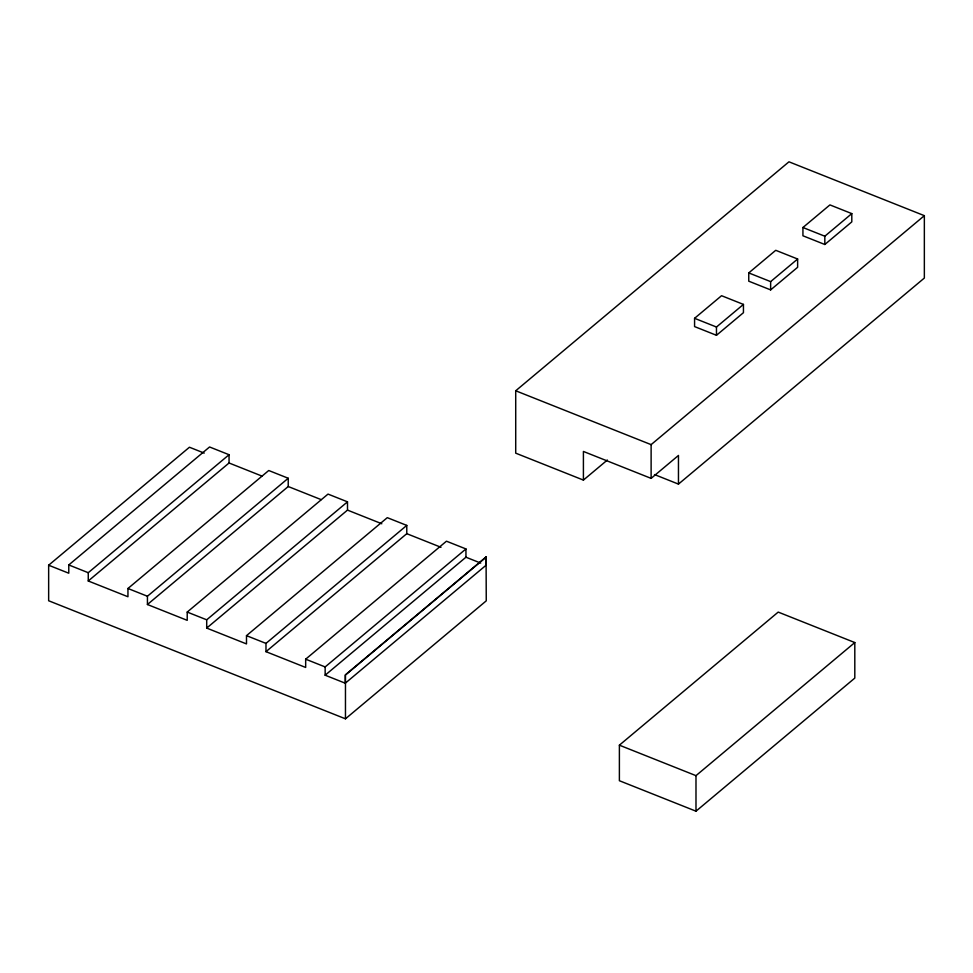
<?xml version="1.0" encoding="UTF-8"?>
<svg xmlns="http://www.w3.org/2000/svg" width="973" height="973" viewBox="0 0 973 973"><rect width="100%" height="100%" fill="white"/><g stroke="black" fill="none" stroke-linecap="round" stroke-linejoin="round"><path stroke-width="1.46" d="M48.65 565.216L68.779 573.219L68.779 564.948L209.572 446.972L229.056 454.719L88.263 572.708L88.263 580.978L127.95 596.753L127.95 588.495L268.743 470.506L288.227 478.254L147.434 596.242L147.434 604.513L187.217 620.336L187.217 612.066L328.01 494.089L347.495 501.837L206.702 619.813L206.702 628.084L246.497 643.919L246.497 635.649L387.29 517.66L406.775 525.408L265.982 643.396L265.982 651.667L305.668 667.454L305.668 659.183L446.461 541.195L465.945 548.942L325.152 666.931L325.152 675.201L345.281 683.204L345.281 674.934L486.074 556.957L486.257 600.84L345.464 718.816L48.65 600.755L48.65 565.216L189.443 447.227L204.208 453.102M88.263 580.978L229.056 462.99L229.056 454.719M147.434 604.513L288.227 486.524L288.227 478.254M206.702 628.084L347.495 510.107L347.495 501.837M607.347 460.034L583.411 480.09L515.714 453.163L515.714 390.781L788.957 161.81L924.35 215.665L924.35 278.047L678.461 484.104L654.488 474.569M265.982 651.667L406.775 533.678L406.775 525.408M694.576 318.317L721.552 295.707L743.445 304.415L743.445 312.686L716.469 335.296L694.576 326.587L694.576 318.317L716.469 327.025L743.445 304.415M748.76 272.914L775.736 250.304L797.629 259.013L797.629 267.283L770.64 289.893L748.76 281.185L748.76 272.914L770.64 281.623L797.629 259.013M802.932 227.512L829.92 204.902L851.801 213.61L851.801 221.88L824.824 244.491L802.932 235.782L802.932 227.512L824.824 236.22L851.801 213.61M325.152 675.201L465.945 557.213L465.945 548.942M345.464 718.816L345.464 675.007L486.257 557.03M345.281 683.204L486.074 565.228L486.074 556.957M583.411 480.09L583.411 451.448L651.119 478.375L651.119 444.637L924.35 215.665M651.119 478.375L678.461 455.449L678.461 484.104M619.387 745.172L778.205 612.09L854.805 642.557L854.805 678.096L695.987 811.19L619.387 780.723L619.387 745.172L695.987 775.651L854.805 642.557M515.714 390.781L651.119 444.637M229.056 462.99L261.895 476.052M288.227 486.524L321.151 499.623M347.495 510.107L381.805 523.754M406.775 533.678L440.988 547.288M465.945 557.213L480.711 563.087M68.779 564.948L88.263 572.708M127.95 588.495L147.434 596.242M187.217 612.066L206.702 619.813M246.497 635.649L265.982 643.396M305.668 659.183L325.152 666.931M824.824 236.22L824.824 244.491M770.64 281.623L770.64 289.893M716.469 327.025L716.469 335.296M695.987 775.651L695.987 811.19"/></g></svg>
